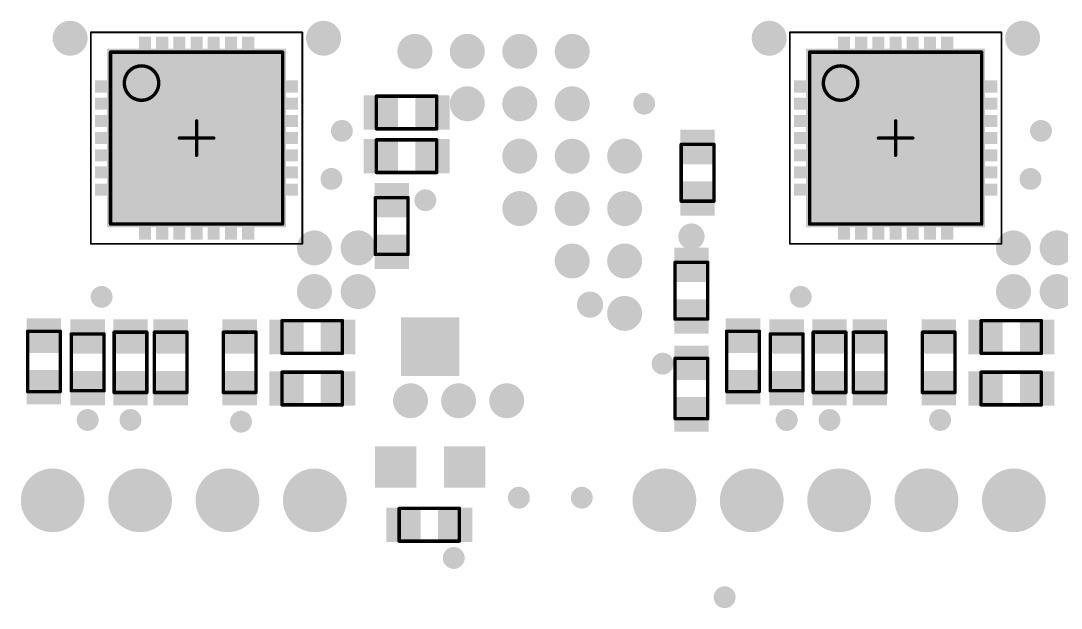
# Model space of a CAD drawing. Header units: millimetres. Extents: x 213 to 316, y 2 to 74.
# Drawn here: x 239.65 to 269.9, y 40.26 to 57.34 of the extents above; entities that cross this region are included whole.
import ezdxf

# ---------------------------------------------------------------- set-up
doc = ezdxf.new("R2010")
doc.units = ezdxf.units.MM
for name, color, linetype in [('BottomSolder', 6, 'Continuous'), ('Mechanical13', 56, 'Continuous'), ('Mechanical15', 56, 'Continuous'), ('MultiLayer', 9, 'Continuous'), ('TopPaste', 8, 'Continuous'), ('TopSolder', 216, 'Continuous')]:
    doc.layers.add(name, color=color, linetype=linetype)

msp = doc.modelspace()

# ---------------------------------------------------------------- linework, layer by layer
at = {"layer": 'BottomSolder', "const_width": 0.927}
for points in [[(240.117, 43.392, 1), (241.043, 43.392, 1)], [(242.657, 43.392, 1), (243.583, 43.392, 1)], [(245.197, 43.392, 1), (246.123, 43.392, 1)], [(247.737, 43.392, 1), (248.663, 43.392, 1)], [(257.897, 43.392, 1), (258.823, 43.392, 1)], [(260.437, 43.392, 1), (261.363, 43.392, 1)], [(262.977, 43.392, 1), (263.903, 43.392, 1)], [(265.517, 43.392, 1), (266.443, 43.392, 1)], [(268.057, 43.392, 1), (268.983, 43.392, 1)]]:
    msp.add_lwpolyline(points, format="xyb", close=True, dxfattribs=at)
at = {"layer": 'BottomSolder'}
for points in [[(242.161, 51.326), (247.361, 51.326), (242.161, 56.526), (247.361, 56.526)], [(262.482, 51.326), (267.682, 51.326), (262.482, 56.526), (267.682, 56.526)]]:
    msp.add_solid(points, dxfattribs=at)
at = {"layer": 'Mechanical13', "const_width": 0.1}
for points in [[(242.262, 56.426), (247.262, 56.426)], [(242.262, 51.426), (242.262, 56.426)], [(247.262, 51.426), (247.262, 56.426)], [(262.582, 56.426), (267.582, 56.426)], [(262.582, 51.426), (262.582, 56.426)], [(267.582, 51.426), (267.582, 56.426)], [(249.991, 55.145), (251.744, 55.145)], [(249.991, 54.195), (249.991, 55.145)], [(251.744, 54.195), (251.744, 55.145)], [(249.991, 54.195), (251.744, 54.195)], [(249.991, 53.875), (251.744, 53.875)], [(249.991, 52.925), (249.991, 53.875)], [(251.744, 52.925), (251.744, 53.875)], [(258.85, 53.742), (259.8, 53.742)], [(258.85, 52.092), (258.85, 53.742)], [(259.8, 52.092), (259.8, 53.742)], [(249.991, 52.925), (251.744, 52.925)], [(249.96, 52.193), (250.91, 52.193)], [(249.96, 50.543), (249.96, 52.193)], [(250.91, 50.543), (250.91, 52.193)], [(258.85, 52.092), (259.8, 52.092)], [(242.262, 51.426), (247.262, 51.426)], [(262.582, 51.426), (267.582, 51.426)], [(249.96, 50.543), (250.91, 50.543)], [(258.672, 50.313), (259.622, 50.313)], [(258.672, 48.663), (258.672, 50.313)], [(259.622, 48.663), (259.622, 50.313)], [(258.672, 48.663), (259.622, 48.663)], [(247.248, 48.617), (249.001, 48.617)], [(247.248, 47.667), (247.248, 48.617)], [(249.001, 47.667), (249.001, 48.617)], [(267.568, 48.617), (269.321, 48.617)], [(267.568, 47.667), (267.568, 48.617)], [(269.321, 47.667), (269.321, 48.617)], [(239.851, 48.308), (240.801, 48.308)], [(239.851, 46.555), (239.851, 48.308)], [(240.801, 46.555), (240.801, 48.308)], [(241.121, 48.23), (242.071, 48.23)], [(241.121, 46.58), (241.121, 48.23)], [(242.071, 46.58), (242.071, 48.23)], [(242.366, 48.281), (243.316, 48.281)], [(242.366, 46.528), (242.366, 48.281)], [(243.316, 46.528), (243.316, 48.281)], [(243.534, 48.281), (244.484, 48.281)], [(243.534, 46.528), (243.534, 48.281)], [(244.484, 46.528), (244.484, 48.281)], [(245.541, 48.281), (246.491, 48.281)], [(245.541, 46.528), (245.541, 48.281)], [(246.491, 46.528), (246.491, 48.281)], [(260.171, 48.308), (261.121, 48.308)], [(260.171, 46.555), (260.171, 48.308)], [(261.121, 46.555), (261.121, 48.308)], [(261.441, 48.23), (262.391, 48.23)], [(261.441, 46.58), (261.441, 48.23)], [(262.391, 46.58), (262.391, 48.23)], [(262.686, 48.281), (263.636, 48.281)], [(262.686, 46.528), (262.686, 48.281)], [(263.636, 46.528), (263.636, 48.281)], [(263.854, 48.281), (264.804, 48.281)], [(263.854, 46.528), (263.854, 48.281)], [(264.804, 46.528), (264.804, 48.281)], [(265.861, 48.281), (266.811, 48.281)], [(265.861, 46.528), (265.861, 48.281)], [(266.811, 46.528), (266.811, 48.281)], [(247.248, 47.667), (249.001, 47.667)], [(258.672, 47.52), (259.622, 47.52)], [(258.672, 45.768), (258.672, 47.52)], [(259.622, 45.768), (259.622, 47.52)], [(267.568, 47.667), (269.321, 47.667)], [(247.247, 47.118), (248.999, 47.118)], [(247.247, 46.168), (247.247, 47.118)], [(248.999, 46.168), (248.999, 47.118)], [(267.567, 47.118), (269.319, 47.118)], [(267.567, 46.168), (267.567, 47.118)], [(269.319, 46.168), (269.319, 47.118)], [(239.851, 46.555), (240.801, 46.555)], [(241.121, 46.58), (242.071, 46.58)], [(242.366, 46.528), (243.316, 46.528)], [(243.534, 46.528), (244.484, 46.528)], [(245.541, 46.528), (246.491, 46.528)], [(260.171, 46.555), (261.121, 46.555)], [(261.441, 46.58), (262.391, 46.58)], [(262.686, 46.528), (263.636, 46.528)], [(263.854, 46.528), (264.804, 46.528)], [(265.861, 46.528), (266.811, 46.528)], [(247.247, 46.168), (248.999, 46.168)], [(267.567, 46.168), (269.319, 46.168)], [(258.672, 45.768), (259.622, 45.768)], [(250.65, 42.206), (250.65, 43.156)], [(250.65, 43.156), (252.403, 43.156)], [(252.403, 42.206), (252.403, 43.156)], [(250.65, 42.206), (252.403, 42.206)]]:
    msp.add_lwpolyline(points, dxfattribs=at)
at = {"layer": 'Mechanical13'}
for points, const_width in [([(242.237, 56.426, 1), (242.287, 56.426, 1)], 0.05), ([(242.237, 56.426, 1), (242.287, 56.426, 1)], 0.05), ([(247.237, 56.426, 1), (247.287, 56.426, 1)], 0.05), ([(247.237, 56.426, 1), (247.287, 56.426, 1)], 0.05), ([(262.557, 56.426, 1), (262.607, 56.426, 1)], 0.05), ([(262.557, 56.426, 1), (262.607, 56.426, 1)], 0.05), ([(267.557, 56.426, 1), (267.607, 56.426, 1)], 0.05), ([(267.557, 56.426, 1), (267.607, 56.426, 1)], 0.05), ([(243.662, 55.526, 1), (242.662, 55.526, 1)], 0.1), ([(263.982, 55.526, 1), (262.982, 55.526, 1)], 0.1), ([(242.637, 55.526, 1), (242.687, 55.526, 1)], 0.05), ([(243.637, 55.526, 1), (243.687, 55.526, 1)], 0.05), ([(262.957, 55.526, 1), (263.007, 55.526, 1)], 0.05), ([(263.957, 55.526, 1), (264.007, 55.526, 1)], 0.05), ([(249.966, 55.145, 1), (250.016, 55.145, 1)], 0.05), ([(249.966, 55.145, 1), (250.016, 55.145, 1)], 0.05), ([(251.719, 55.145, 1), (251.769, 55.145, 1)], 0.05), ([(251.719, 55.145, 1), (251.769, 55.145, 1)], 0.05), ([(249.966, 54.195, 1), (250.016, 54.195, 1)], 0.05), ([(249.966, 54.195, 1), (250.016, 54.195, 1)], 0.05), ([(251.719, 54.195, 1), (251.769, 54.195, 1)], 0.05), ([(251.719, 54.195, 1), (251.769, 54.195, 1)], 0.05), ([(249.966, 53.875, 1), (250.016, 53.875, 1)], 0.05), ([(249.966, 53.875, 1), (250.016, 53.875, 1)], 0.05), ([(251.719, 53.875, 1), (251.769, 53.875, 1)], 0.05), ([(251.719, 53.875, 1), (251.769, 53.875, 1)], 0.05), ([(258.825, 53.742, 1), (258.875, 53.742, 1)], 0.05), ([(258.825, 53.742, 1), (258.875, 53.742, 1)], 0.05), ([(259.775, 53.742, 1), (259.825, 53.742, 1)], 0.05), ([(259.775, 53.742, 1), (259.825, 53.742, 1)], 0.05), ([(249.966, 52.925, 1), (250.016, 52.925, 1)], 0.05), ([(249.966, 52.925, 1), (250.016, 52.925, 1)], 0.05), ([(251.719, 52.925, 1), (251.769, 52.925, 1)], 0.05), ([(251.719, 52.925, 1), (251.769, 52.925, 1)], 0.05), ([(249.935, 52.193, 1), (249.985, 52.193, 1)], 0.05), ([(249.935, 52.193, 1), (249.985, 52.193, 1)], 0.05), ([(250.885, 52.193, 1), (250.935, 52.193, 1)], 0.05), ([(250.885, 52.193, 1), (250.935, 52.193, 1)], 0.05), ([(258.825, 52.092, 1), (258.875, 52.092, 1)], 0.05), ([(258.825, 52.092, 1), (258.875, 52.092, 1)], 0.05), ([(259.775, 52.092, 1), (259.825, 52.092, 1)], 0.05), ([(259.775, 52.092, 1), (259.825, 52.092, 1)], 0.05), ([(242.237, 51.426, 1), (242.287, 51.426, 1)], 0.05), ([(242.237, 51.426, 1), (242.287, 51.426, 1)], 0.05), ([(247.237, 51.426, 1), (247.287, 51.426, 1)], 0.05), ([(247.237, 51.426, 1), (247.287, 51.426, 1)], 0.05), ([(262.557, 51.426, 1), (262.607, 51.426, 1)], 0.05), ([(262.557, 51.426, 1), (262.607, 51.426, 1)], 0.05), ([(267.557, 51.426, 1), (267.607, 51.426, 1)], 0.05), ([(267.557, 51.426, 1), (267.607, 51.426, 1)], 0.05), ([(249.935, 50.543, 1), (249.985, 50.543, 1)], 0.05), ([(249.935, 50.543, 1), (249.985, 50.543, 1)], 0.05), ([(250.885, 50.543, 1), (250.935, 50.543, 1)], 0.05), ([(250.885, 50.543, 1), (250.935, 50.543, 1)], 0.05), ([(258.647, 50.313, 1), (258.697, 50.313, 1)], 0.05), ([(258.647, 50.313, 1), (258.697, 50.313, 1)], 0.05), ([(259.597, 50.313, 1), (259.647, 50.313, 1)], 0.05), ([(259.597, 50.313, 1), (259.647, 50.313, 1)], 0.05), ([(258.647, 48.663, 1), (258.697, 48.663, 1)], 0.05), ([(258.647, 48.663, 1), (258.697, 48.663, 1)], 0.05), ([(259.597, 48.663, 1), (259.647, 48.663, 1)], 0.05), ([(259.597, 48.663, 1), (259.647, 48.663, 1)], 0.05), ([(247.223, 48.617, 1), (247.273, 48.617, 1)], 0.05), ([(247.223, 48.617, 1), (247.273, 48.617, 1)], 0.05), ([(248.976, 48.617, 1), (249.026, 48.617, 1)], 0.05), ([(248.976, 48.617, 1), (249.026, 48.617, 1)], 0.05), ([(267.543, 48.617, 1), (267.593, 48.617, 1)], 0.05), ([(267.543, 48.617, 1), (267.593, 48.617, 1)], 0.05), ([(269.296, 48.617, 1), (269.346, 48.617, 1)], 0.05), ([(269.296, 48.617, 1), (269.346, 48.617, 1)], 0.05), ([(239.826, 48.308, 1), (239.876, 48.308, 1)], 0.05), ([(239.826, 48.308, 1), (239.876, 48.308, 1)], 0.05), ([(240.776, 48.308, 1), (240.826, 48.308, 1)], 0.05), ([(240.776, 48.308, 1), (240.826, 48.308, 1)], 0.05), ([(241.096, 48.23, 1), (241.146, 48.23, 1)], 0.05), ([(241.096, 48.23, 1), (241.146, 48.23, 1)], 0.05), ([(242.046, 48.23, 1), (242.096, 48.23, 1)], 0.05), ([(242.046, 48.23, 1), (242.096, 48.23, 1)], 0.05), ([(242.341, 48.281, 1), (242.391, 48.281, 1)], 0.05), ([(242.341, 48.281, 1), (242.391, 48.281, 1)], 0.05), ([(243.291, 48.281, 1), (243.341, 48.281, 1)], 0.05), ([(243.291, 48.281, 1), (243.341, 48.281, 1)], 0.05), ([(243.509, 48.281, 1), (243.559, 48.281, 1)], 0.05), ([(243.509, 48.281, 1), (243.559, 48.281, 1)], 0.05), ([(244.459, 48.281, 1), (244.509, 48.281, 1)], 0.05), ([(244.459, 48.281, 1), (244.509, 48.281, 1)], 0.05), ([(245.516, 48.281, 1), (245.566, 48.281, 1)], 0.05), ([(245.516, 48.281, 1), (245.566, 48.281, 1)], 0.05), ([(246.466, 48.281, 1), (246.516, 48.281, 1)], 0.05), ([(246.466, 48.281, 1), (246.516, 48.281, 1)], 0.05), ([(260.146, 48.308, 1), (260.196, 48.308, 1)], 0.05), ([(260.146, 48.308, 1), (260.196, 48.308, 1)], 0.05), ([(261.096, 48.308, 1), (261.146, 48.308, 1)], 0.05), ([(261.096, 48.308, 1), (261.146, 48.308, 1)], 0.05), ([(261.416, 48.23, 1), (261.466, 48.23, 1)], 0.05), ([(261.416, 48.23, 1), (261.466, 48.23, 1)], 0.05), ([(262.366, 48.23, 1), (262.416, 48.23, 1)], 0.05), ([(262.366, 48.23, 1), (262.416, 48.23, 1)], 0.05), ([(262.661, 48.281, 1), (262.711, 48.281, 1)], 0.05), ([(262.661, 48.281, 1), (262.711, 48.281, 1)], 0.05), ([(263.611, 48.281, 1), (263.661, 48.281, 1)], 0.05), ([(263.611, 48.281, 1), (263.661, 48.281, 1)], 0.05), ([(263.829, 48.281, 1), (263.879, 48.281, 1)], 0.05), ([(263.829, 48.281, 1), (263.879, 48.281, 1)], 0.05), ([(264.779, 48.281, 1), (264.829, 48.281, 1)], 0.05), ([(264.779, 48.281, 1), (264.829, 48.281, 1)], 0.05), ([(265.836, 48.281, 1), (265.886, 48.281, 1)], 0.05), ([(265.836, 48.281, 1), (265.886, 48.281, 1)], 0.05), ([(266.786, 48.281, 1), (266.836, 48.281, 1)], 0.05), ([(266.786, 48.281, 1), (266.836, 48.281, 1)], 0.05), ([(247.223, 47.667, 1), (247.273, 47.667, 1)], 0.05), ([(247.223, 47.667, 1), (247.273, 47.667, 1)], 0.05), ([(248.976, 47.667, 1), (249.026, 47.667, 1)], 0.05), ([(248.976, 47.667, 1), (249.026, 47.667, 1)], 0.05), ([(258.647, 47.52, 1), (258.697, 47.52, 1)], 0.05), ([(258.647, 47.52, 1), (258.697, 47.52, 1)], 0.05), ([(259.597, 47.52, 1), (259.647, 47.52, 1)], 0.05), ([(259.597, 47.52, 1), (259.647, 47.52, 1)], 0.05), ([(267.543, 47.667, 1), (267.593, 47.667, 1)], 0.05), ([(267.543, 47.667, 1), (267.593, 47.667, 1)], 0.05), ([(269.296, 47.667, 1), (269.346, 47.667, 1)], 0.05), ([(269.296, 47.667, 1), (269.346, 47.667, 1)], 0.05), ([(247.222, 47.118, 1), (247.272, 47.118, 1)], 0.05), ([(247.222, 47.118, 1), (247.272, 47.118, 1)], 0.05), ([(248.974, 47.118, 1), (249.024, 47.118, 1)], 0.05), ([(248.974, 47.118, 1), (249.024, 47.118, 1)], 0.05), ([(267.542, 47.118, 1), (267.592, 47.118, 1)], 0.05), ([(267.542, 47.118, 1), (267.592, 47.118, 1)], 0.05), ([(269.294, 47.118, 1), (269.344, 47.118, 1)], 0.05), ([(269.294, 47.118, 1), (269.344, 47.118, 1)], 0.05), ([(239.826, 46.555, 1), (239.876, 46.555, 1)], 0.05), ([(239.826, 46.555, 1), (239.876, 46.555, 1)], 0.05), ([(240.776, 46.555, 1), (240.826, 46.555, 1)], 0.05), ([(240.776, 46.555, 1), (240.826, 46.555, 1)], 0.05), ([(241.096, 46.58, 1), (241.146, 46.58, 1)], 0.05), ([(241.096, 46.58, 1), (241.146, 46.58, 1)], 0.05), ([(242.046, 46.58, 1), (242.096, 46.58, 1)], 0.05), ([(242.046, 46.58, 1), (242.096, 46.58, 1)], 0.05), ([(242.341, 46.528, 1), (242.391, 46.528, 1)], 0.05), ([(242.341, 46.528, 1), (242.391, 46.528, 1)], 0.05), ([(243.291, 46.528, 1), (243.341, 46.528, 1)], 0.05), ([(243.291, 46.528, 1), (243.341, 46.528, 1)], 0.05), ([(243.509, 46.528, 1), (243.559, 46.528, 1)], 0.05), ([(243.509, 46.528, 1), (243.559, 46.528, 1)], 0.05), ([(244.459, 46.528, 1), (244.509, 46.528, 1)], 0.05), ([(244.459, 46.528, 1), (244.509, 46.528, 1)], 0.05), ([(245.516, 46.528, 1), (245.566, 46.528, 1)], 0.05), ([(245.516, 46.528, 1), (245.566, 46.528, 1)], 0.05), ([(246.466, 46.528, 1), (246.516, 46.528, 1)], 0.05), ([(246.466, 46.528, 1), (246.516, 46.528, 1)], 0.05), ([(260.146, 46.555, 1), (260.196, 46.555, 1)], 0.05), ([(260.146, 46.555, 1), (260.196, 46.555, 1)], 0.05), ([(261.096, 46.555, 1), (261.146, 46.555, 1)], 0.05), ([(261.096, 46.555, 1), (261.146, 46.555, 1)], 0.05), ([(261.416, 46.58, 1), (261.466, 46.58, 1)], 0.05), ([(261.416, 46.58, 1), (261.466, 46.58, 1)], 0.05), ([(262.366, 46.58, 1), (262.416, 46.58, 1)], 0.05), ([(262.366, 46.58, 1), (262.416, 46.58, 1)], 0.05), ([(262.661, 46.528, 1), (262.711, 46.528, 1)], 0.05), ([(262.661, 46.528, 1), (262.711, 46.528, 1)], 0.05), ([(263.611, 46.528, 1), (263.661, 46.528, 1)], 0.05), ([(263.611, 46.528, 1), (263.661, 46.528, 1)], 0.05), ([(263.829, 46.528, 1), (263.879, 46.528, 1)], 0.05), ([(263.829, 46.528, 1), (263.879, 46.528, 1)], 0.05), ([(264.779, 46.528, 1), (264.829, 46.528, 1)], 0.05), ([(264.779, 46.528, 1), (264.829, 46.528, 1)], 0.05), ([(265.836, 46.528, 1), (265.886, 46.528, 1)], 0.05), ([(265.836, 46.528, 1), (265.886, 46.528, 1)], 0.05), ([(266.786, 46.528, 1), (266.836, 46.528, 1)], 0.05), ([(266.786, 46.528, 1), (266.836, 46.528, 1)], 0.05), ([(247.222, 46.168, 1), (247.272, 46.168, 1)], 0.05), ([(247.222, 46.168, 1), (247.272, 46.168, 1)], 0.05), ([(248.974, 46.168, 1), (249.024, 46.168, 1)], 0.05), ([(248.974, 46.168, 1), (249.024, 46.168, 1)], 0.05), ([(267.542, 46.168, 1), (267.592, 46.168, 1)], 0.05), ([(267.542, 46.168, 1), (267.592, 46.168, 1)], 0.05), ([(269.294, 46.168, 1), (269.344, 46.168, 1)], 0.05), ([(269.294, 46.168, 1), (269.344, 46.168, 1)], 0.05), ([(258.647, 45.768, 1), (258.697, 45.768, 1)], 0.05), ([(258.647, 45.768, 1), (258.697, 45.768, 1)], 0.05), ([(259.597, 45.768, 1), (259.647, 45.768, 1)], 0.05), ([(259.597, 45.768, 1), (259.647, 45.768, 1)], 0.05), ([(250.625, 43.156, 1), (250.675, 43.156, 1)], 0.05), ([(250.625, 43.156, 1), (250.675, 43.156, 1)], 0.05), ([(252.378, 43.156, 1), (252.428, 43.156, 1)], 0.05), ([(252.378, 43.156, 1), (252.428, 43.156, 1)], 0.05), ([(250.625, 42.206, 1), (250.675, 42.206, 1)], 0.05), ([(250.625, 42.206, 1), (250.675, 42.206, 1)], 0.05), ([(252.378, 42.206, 1), (252.428, 42.206, 1)], 0.05), ([(252.378, 42.206, 1), (252.428, 42.206, 1)], 0.05)]:
    msp.add_lwpolyline(points, format="xyb", close=True, dxfattribs=dict(at, const_width=const_width))
at = {"layer": 'Mechanical15'}
for points, const_width in [([(241.687, 57.001), (247.837, 57.001)], 0.05), ([(241.687, 50.851), (241.687, 57.001)], 0.05), ([(247.837, 50.851), (247.837, 57.001)], 0.05), ([(262.007, 57.001), (268.157, 57.001)], 0.05), ([(262.007, 50.851), (262.007, 57.001)], 0.05), ([(268.157, 50.851), (268.157, 57.001)], 0.05), ([(244.762, 53.426), (244.762, 54.426)], 0.1), ([(265.082, 53.426), (265.082, 54.426)], 0.1), ([(244.262, 53.926), (245.262, 53.926)], 0.1), ([(264.582, 53.926), (265.582, 53.926)], 0.1), ([(241.687, 50.851), (247.837, 50.851)], 0.05), ([(262.007, 50.851), (268.157, 50.851)], 0.05)]:
    msp.add_lwpolyline(points, dxfattribs=dict(at, const_width=const_width))
for points, const_width in [([(241.674, 57.001, 1), (241.699, 57.001, 1)], 0.025), ([(241.674, 57.001, 1), (241.699, 57.001, 1)], 0.025), ([(247.824, 57.001, 1), (247.849, 57.001, 1)], 0.025), ([(247.824, 57.001, 1), (247.849, 57.001, 1)], 0.025), ([(261.994, 57.001, 1), (262.019, 57.001, 1)], 0.025), ([(261.994, 57.001, 1), (262.019, 57.001, 1)], 0.025), ([(268.144, 57.001, 1), (268.169, 57.001, 1)], 0.025), ([(268.144, 57.001, 1), (268.169, 57.001, 1)], 0.025), ([(244.737, 54.426, 1), (244.787, 54.426, 1)], 0.05), ([(265.057, 54.426, 1), (265.107, 54.426, 1)], 0.05), ([(244.237, 53.926, 1), (244.287, 53.926, 1)], 0.05), ([(245.237, 53.926, 1), (245.287, 53.926, 1)], 0.05), ([(264.557, 53.926, 1), (264.607, 53.926, 1)], 0.05), ([(265.557, 53.926, 1), (265.607, 53.926, 1)], 0.05), ([(244.737, 53.426, 1), (244.787, 53.426, 1)], 0.05), ([(265.057, 53.426, 1), (265.107, 53.426, 1)], 0.05), ([(241.674, 50.851, 1), (241.699, 50.851, 1)], 0.025), ([(241.674, 50.851, 1), (241.699, 50.851, 1)], 0.025), ([(247.824, 50.851, 1), (247.849, 50.851, 1)], 0.025), ([(247.824, 50.851, 1), (247.849, 50.851, 1)], 0.025), ([(261.994, 50.851, 1), (262.019, 50.851, 1)], 0.025), ([(261.994, 50.851, 1), (262.019, 50.851, 1)], 0.025), ([(268.144, 50.851, 1), (268.169, 50.851, 1)], 0.025), ([(268.144, 50.851, 1), (268.169, 50.851, 1)], 0.025)]:
    msp.add_lwpolyline(points, format="xyb", close=True, dxfattribs=dict(at, const_width=const_width))
at = {"layer": 'MultiLayer'}
for points, const_width in [([(240.834, 56.829, 1), (241.342, 56.829, 1)], 0.508), ([(248.2, 56.829, 1), (248.708, 56.829, 1)], 0.508), ([(261.154, 56.829, 1), (261.662, 56.829, 1)], 0.508), ([(268.52, 56.829, 1), (269.028, 56.829, 1)], 0.508), ([(250.855, 56.448, 1), (251.363, 56.448, 1)], 0.508), ([(252.379, 56.448, 1), (252.887, 56.448, 1)], 0.508), ([(253.903, 56.448, 1), (254.411, 56.448, 1)], 0.508), ([(255.427, 56.448, 1), (255.935, 56.448, 1)], 0.508), ([(252.379, 54.924, 1), (252.887, 54.924, 1)], 0.508), ([(253.903, 54.924, 1), (254.411, 54.924, 1)], 0.508), ([(255.427, 54.924, 1), (255.935, 54.924, 1)], 0.508), ([(257.614, 54.926, 1), (257.932, 54.926, 1)], 0.318), ([(248.829, 54.136, 1), (249.146, 54.136, 1)], 0.318), ([(269.149, 54.136, 1), (269.466, 54.136, 1)], 0.318), ([(253.903, 53.4, 1), (254.411, 53.4, 1)], 0.508), ([(255.427, 53.4, 1), (255.935, 53.4, 1)], 0.508), ([(256.951, 53.4, 1), (257.459, 53.4, 1)], 0.508), ([(248.524, 52.739, 1), (248.841, 52.739, 1)], 0.318), ([(268.844, 52.739, 1), (269.161, 52.739, 1)], 0.318), ([(251.254, 52.118, 1), (251.571, 52.118, 1)], 0.318), ([(253.903, 51.876, 1), (254.411, 51.876, 1)], 0.508), ([(255.427, 51.876, 1), (255.935, 51.876, 1)], 0.508), ([(256.951, 51.876, 1), (257.459, 51.876, 1)], 0.508), ([(258.957, 51.063, 1), (259.338, 51.063, 1)], 0.381), ([(247.934, 50.733, 1), (248.442, 50.733, 1)], 0.508), ([(249.204, 50.733, 1), (249.712, 50.733, 1)], 0.508), ([(268.254, 50.733, 1), (268.762, 50.733, 1)], 0.508), ([(269.524, 50.733, 1), (270.032, 50.733, 1)], 0.508), ([(255.427, 50.352, 1), (255.935, 50.352, 1)], 0.508), ([(256.951, 50.352, 1), (257.459, 50.352, 1)], 0.508), ([(247.934, 49.463, 1), (248.442, 49.463, 1)], 0.508), ([(249.204, 49.463, 1), (249.712, 49.463, 1)], 0.508), ([(268.254, 49.463, 1), (268.762, 49.463, 1)], 0.508), ([(269.524, 49.463, 1), (270.032, 49.463, 1)], 0.508), ([(241.844, 49.31, 1), (242.161, 49.31, 1)], 0.318), ([(262.164, 49.31, 1), (262.481, 49.31, 1)], 0.318), ([(256.01, 49.082, 1), (256.391, 49.082, 1)], 0.381), ([(256.951, 48.828, 1), (257.459, 48.828, 1)], 0.508), ([(258.15, 47.368, 1), (258.468, 47.368, 1)], 0.318), ([(250.728, 46.288, 1), (251.236, 46.288, 1)], 0.508), ([(252.125, 46.288, 1), (252.633, 46.288, 1)], 0.508), ([(253.522, 46.288, 1), (254.03, 46.288, 1)], 0.508), ([(241.437, 45.729, 1), (241.755, 45.729, 1)], 0.318), ([(242.682, 45.729, 1), (242.999, 45.729, 1)], 0.318), ([(245.896, 45.679, 1), (246.213, 45.679, 1)], 0.318), ([(261.757, 45.729, 1), (262.075, 45.729, 1)], 0.318), ([(263.002, 45.729, 1), (263.319, 45.729, 1)], 0.318), ([(266.216, 45.729, 1), (266.533, 45.729, 1)], 0.318), ([(240.167, 43.392, 1), (240.992, 43.392, 1)], 0.825), ([(242.707, 43.392, 1), (243.532, 43.392, 1)], 0.825), ([(245.247, 43.392, 1), (246.072, 43.392, 1)], 0.825), ([(247.787, 43.392, 1), (248.612, 43.392, 1)], 0.825), ([(257.947, 43.392, 1), (258.772, 43.392, 1)], 0.825), ([(260.487, 43.392, 1), (261.312, 43.392, 1)], 0.825), ([(263.027, 43.392, 1), (263.852, 43.392, 1)], 0.825), ([(265.567, 43.392, 1), (266.392, 43.392, 1)], 0.825), ([(268.107, 43.392, 1), (268.932, 43.392, 1)], 0.825), ([(253.973, 43.468, 1), (254.29, 43.468, 1)], 0.318), ([(255.802, 43.468, 1), (256.119, 43.468, 1)], 0.318), ([(252.08, 41.716, 1), (252.397, 41.716, 1)], 0.318), ([(259.954, 40.573, 1), (260.271, 40.573, 1)], 0.318)]:
    msp.add_lwpolyline(points, format="xyb", close=True, dxfattribs=dict(at, const_width=const_width))
at = {"layer": 'TopPaste'}
for points in [[(243.137, 56.029), (243.387, 56.029), (243.137, 56.829), (243.387, 56.829)], [(243.637, 56.029), (243.887, 56.029), (243.637, 56.829), (243.887, 56.829)], [(244.137, 56.029), (244.387, 56.029), (244.137, 56.829), (244.387, 56.829)], [(244.637, 56.029), (244.887, 56.029), (244.637, 56.829), (244.887, 56.829)], [(245.137, 56.029), (245.387, 56.029), (245.137, 56.829), (245.387, 56.829)], [(245.637, 56.029), (245.887, 56.029), (245.637, 56.829), (245.887, 56.829)], [(246.137, 56.029), (246.387, 56.029), (246.137, 56.829), (246.387, 56.829)], [(263.457, 56.029), (263.707, 56.029), (263.457, 56.829), (263.707, 56.829)], [(263.957, 56.029), (264.207, 56.029), (263.957, 56.829), (264.207, 56.829)], [(264.457, 56.029), (264.707, 56.029), (264.457, 56.829), (264.707, 56.829)], [(264.957, 56.029), (265.207, 56.029), (264.957, 56.829), (265.207, 56.829)], [(265.457, 56.029), (265.707, 56.029), (265.457, 56.829), (265.707, 56.829)], [(265.957, 56.029), (266.207, 56.029), (265.957, 56.829), (266.207, 56.829)], [(266.457, 56.029), (266.707, 56.029), (266.457, 56.829), (266.707, 56.829)], [(242.912, 52.076), (246.612, 52.076), (242.912, 55.776), (246.612, 55.776)], [(263.232, 52.076), (266.932, 52.076), (263.232, 55.776), (266.932, 55.776)], [(242.659, 55.301), (242.659, 55.551), (241.859, 55.301), (241.859, 55.551)], [(247.664, 55.301), (247.664, 55.551), (246.864, 55.301), (246.864, 55.551)], [(262.979, 55.301), (262.979, 55.551), (262.179, 55.301), (262.179, 55.551)], [(267.984, 55.301), (267.984, 55.551), (267.184, 55.301), (267.184, 55.551)], [(242.659, 54.801), (242.659, 55.051), (241.859, 54.801), (241.859, 55.051)], [(247.664, 54.801), (247.664, 55.051), (246.864, 54.801), (246.864, 55.051)], [(250.517, 55.07), (249.717, 55.07), (250.517, 54.27), (249.717, 54.27)], [(252.017, 55.07), (251.217, 55.07), (252.017, 54.27), (251.217, 54.27)], [(262.979, 54.801), (262.979, 55.051), (262.179, 54.801), (262.179, 55.051)], [(267.984, 54.801), (267.984, 55.051), (267.184, 54.801), (267.184, 55.051)], [(242.659, 54.301), (242.659, 54.551), (241.859, 54.301), (241.859, 54.551)], [(247.664, 54.301), (247.664, 54.551), (246.864, 54.301), (246.864, 54.551)], [(262.979, 54.301), (262.979, 54.551), (262.179, 54.301), (262.179, 54.551)], [(267.984, 54.301), (267.984, 54.551), (267.184, 54.301), (267.184, 54.551)], [(242.659, 53.801), (242.659, 54.051), (241.859, 53.801), (241.859, 54.051)], [(247.664, 53.801), (247.664, 54.051), (246.864, 53.801), (246.864, 54.051)], [(258.925, 54.067), (258.925, 53.267), (259.725, 54.067), (259.725, 53.267)], [(262.979, 53.801), (262.979, 54.051), (262.179, 53.801), (262.179, 54.051)], [(267.984, 53.801), (267.984, 54.051), (267.184, 53.801), (267.184, 54.051)], [(242.659, 53.301), (242.659, 53.551), (241.859, 53.301), (241.859, 53.551)], [(247.664, 53.301), (247.664, 53.551), (246.864, 53.301), (246.864, 53.551)], [(250.517, 53.8), (249.717, 53.8), (250.517, 53), (249.717, 53)], [(252.017, 53.8), (251.217, 53.8), (252.017, 53), (251.217, 53)], [(262.979, 53.301), (262.979, 53.551), (262.179, 53.301), (262.179, 53.551)], [(267.984, 53.301), (267.984, 53.551), (267.184, 53.301), (267.184, 53.551)], [(242.659, 52.801), (242.659, 53.051), (241.859, 52.801), (241.859, 53.051)], [(247.664, 52.801), (247.664, 53.051), (246.864, 52.801), (246.864, 53.051)], [(262.979, 52.801), (262.979, 53.051), (262.179, 52.801), (262.179, 53.051)], [(267.984, 52.801), (267.984, 53.051), (267.184, 52.801), (267.184, 53.051)], [(242.659, 52.301), (242.659, 52.551), (241.859, 52.301), (241.859, 52.551)], [(247.664, 52.301), (247.664, 52.551), (246.864, 52.301), (246.864, 52.551)], [(250.035, 52.518), (250.035, 51.718), (250.835, 52.518), (250.835, 51.718)], [(258.925, 52.567), (258.925, 51.767), (259.725, 52.567), (259.725, 51.767)], [(262.979, 52.301), (262.979, 52.551), (262.179, 52.301), (262.179, 52.551)], [(267.984, 52.301), (267.984, 52.551), (267.184, 52.301), (267.184, 52.551)], [(243.137, 51.024), (243.387, 51.024), (243.137, 51.824), (243.387, 51.824)], [(243.637, 51.024), (243.887, 51.024), (243.637, 51.824), (243.887, 51.824)], [(244.137, 51.024), (244.387, 51.024), (244.137, 51.824), (244.387, 51.824)], [(244.637, 51.024), (244.887, 51.024), (244.637, 51.824), (244.887, 51.824)], [(245.137, 51.024), (245.387, 51.024), (245.137, 51.824), (245.387, 51.824)], [(245.637, 51.024), (245.887, 51.024), (245.637, 51.824), (245.887, 51.824)], [(246.137, 51.024), (246.387, 51.024), (246.137, 51.824), (246.387, 51.824)], [(263.457, 51.024), (263.707, 51.024), (263.457, 51.824), (263.707, 51.824)], [(263.957, 51.024), (264.207, 51.024), (263.957, 51.824), (264.207, 51.824)], [(264.457, 51.024), (264.707, 51.024), (264.457, 51.824), (264.707, 51.824)], [(264.957, 51.024), (265.207, 51.024), (264.957, 51.824), (265.207, 51.824)], [(265.457, 51.024), (265.707, 51.024), (265.457, 51.824), (265.707, 51.824)], [(265.957, 51.024), (266.207, 51.024), (265.957, 51.824), (266.207, 51.824)], [(266.457, 51.024), (266.707, 51.024), (266.457, 51.824), (266.707, 51.824)], [(250.035, 51.018), (250.035, 50.218), (250.835, 51.018), (250.835, 50.218)], [(258.747, 50.638), (258.747, 49.838), (259.547, 50.638), (259.547, 49.838)], [(258.747, 49.138), (258.747, 48.338), (259.547, 49.138), (259.547, 48.338)], [(239.926, 48.581), (239.926, 47.781), (240.726, 48.581), (240.726, 47.781)], [(241.196, 48.555), (241.196, 47.755), (241.996, 48.555), (241.996, 47.755)], [(243.241, 47.755), (243.241, 48.555), (242.441, 47.755), (242.441, 48.555)], [(244.409, 47.755), (244.409, 48.555), (243.609, 47.755), (243.609, 48.555)], [(246.416, 47.755), (246.416, 48.555), (245.616, 47.755), (245.616, 48.555)], [(247.774, 48.542), (246.974, 48.542), (247.774, 47.742), (246.974, 47.742)], [(249.274, 48.542), (248.474, 48.542), (249.274, 47.742), (248.474, 47.742)], [(250.803, 47.114), (252.303, 47.114), (250.803, 48.614), (252.303, 48.614)], [(260.246, 48.581), (260.246, 47.781), (261.046, 48.581), (261.046, 47.781)], [(261.516, 48.555), (261.516, 47.755), (262.316, 48.555), (262.316, 47.755)], [(263.561, 47.755), (263.561, 48.555), (262.761, 47.755), (262.761, 48.555)], [(264.729, 47.755), (264.729, 48.555), (263.929, 47.755), (263.929, 48.555)], [(266.736, 47.755), (266.736, 48.555), (265.936, 47.755), (265.936, 48.555)], [(268.094, 48.542), (267.294, 48.542), (268.094, 47.742), (267.294, 47.742)], [(269.594, 48.542), (268.794, 48.542), (269.594, 47.742), (268.794, 47.742)], [(258.747, 47.793), (258.747, 46.993), (259.547, 47.793), (259.547, 46.993)], [(239.926, 47.081), (239.926, 46.281), (240.726, 47.081), (240.726, 46.281)], [(241.196, 47.055), (241.196, 46.255), (241.996, 47.055), (241.996, 46.255)], [(243.241, 46.255), (243.241, 47.055), (242.441, 46.255), (242.441, 47.055)], [(244.409, 46.255), (244.409, 47.055), (243.609, 46.255), (243.609, 47.055)], [(246.416, 46.255), (246.416, 47.055), (245.616, 46.255), (245.616, 47.055)], [(246.974, 46.243), (247.774, 46.243), (246.974, 47.043), (247.774, 47.043)], [(248.474, 46.243), (249.274, 46.243), (248.474, 47.043), (249.274, 47.043)], [(260.246, 47.081), (260.246, 46.281), (261.046, 47.081), (261.046, 46.281)], [(261.516, 47.055), (261.516, 46.255), (262.316, 47.055), (262.316, 46.255)], [(263.561, 46.255), (263.561, 47.055), (262.761, 46.255), (262.761, 47.055)], [(264.729, 46.255), (264.729, 47.055), (263.929, 46.255), (263.929, 47.055)], [(266.736, 46.255), (266.736, 47.055), (265.936, 46.255), (265.936, 47.055)], [(267.294, 46.243), (268.094, 46.243), (267.294, 47.043), (268.094, 47.043)], [(268.794, 46.243), (269.594, 46.243), (268.794, 47.043), (269.594, 47.043)], [(258.747, 46.293), (258.747, 45.493), (259.547, 46.293), (259.547, 45.493)], [(250.053, 43.864), (251.053, 43.864), (250.053, 44.864), (251.053, 44.864)], [(252.053, 43.864), (253.053, 43.864), (252.053, 44.864), (253.053, 44.864)], [(250.377, 42.281), (251.177, 42.281), (250.377, 43.081), (251.177, 43.081)], [(251.877, 42.281), (252.677, 42.281), (251.877, 43.081), (252.677, 43.081)]]:
    msp.add_solid(points, dxfattribs=at)
at = {"layer": 'TopSolder', "const_width": 0.927}
for points in [[(240.117, 43.392, 1), (241.043, 43.392, 1)], [(242.657, 43.392, 1), (243.583, 43.392, 1)], [(245.197, 43.392, 1), (246.123, 43.392, 1)], [(247.737, 43.392, 1), (248.663, 43.392, 1)], [(257.897, 43.392, 1), (258.823, 43.392, 1)], [(260.437, 43.392, 1), (261.363, 43.392, 1)], [(262.977, 43.392, 1), (263.903, 43.392, 1)], [(265.517, 43.392, 1), (266.443, 43.392, 1)], [(268.057, 43.392, 1), (268.983, 43.392, 1)]]:
    msp.add_lwpolyline(points, format="xyb", close=True, dxfattribs=at)
at = {"layer": 'TopSolder'}
for points in [[(243.086, 55.978), (243.437, 55.978), (243.086, 56.88), (243.437, 56.88)], [(243.586, 55.978), (243.937, 55.978), (243.586, 56.88), (243.937, 56.88)], [(244.086, 55.978), (244.437, 55.978), (244.086, 56.88), (244.437, 56.88)], [(244.586, 55.978), (244.937, 55.978), (244.586, 56.88), (244.937, 56.88)], [(245.086, 55.978), (245.437, 55.978), (245.086, 56.88), (245.437, 56.88)], [(245.586, 55.978), (245.937, 55.978), (245.586, 56.88), (245.937, 56.88)], [(246.086, 55.978), (246.437, 55.978), (246.086, 56.88), (246.437, 56.88)], [(263.406, 55.978), (263.757, 55.978), (263.406, 56.88), (263.757, 56.88)], [(263.906, 55.978), (264.257, 55.978), (263.906, 56.88), (264.257, 56.88)], [(264.406, 55.978), (264.757, 55.978), (264.406, 56.88), (264.757, 56.88)], [(264.906, 55.978), (265.257, 55.978), (264.906, 56.88), (265.257, 56.88)], [(265.406, 55.978), (265.757, 55.978), (265.406, 56.88), (265.757, 56.88)], [(265.906, 55.978), (266.257, 55.978), (265.906, 56.88), (266.257, 56.88)], [(266.406, 55.978), (266.757, 55.978), (266.406, 56.88), (266.757, 56.88)], [(242.861, 52.026), (246.662, 52.026), (242.861, 55.827), (246.662, 55.827)], [(263.181, 52.026), (266.982, 52.026), (263.181, 55.827), (266.982, 55.827)], [(242.71, 55.251), (242.71, 55.602), (241.808, 55.251), (241.808, 55.602)], [(247.715, 55.251), (247.715, 55.602), (246.814, 55.251), (246.814, 55.602)], [(263.03, 55.251), (263.03, 55.602), (262.128, 55.251), (262.128, 55.602)], [(268.035, 55.251), (268.035, 55.602), (267.134, 55.251), (267.134, 55.602)], [(242.71, 54.751), (242.71, 55.102), (241.808, 54.751), (241.808, 55.102)], [(247.715, 54.751), (247.715, 55.102), (246.814, 54.751), (246.814, 55.102)], [(250.617, 55.17), (249.617, 55.17), (250.617, 54.17), (249.617, 54.17)], [(252.117, 55.17), (251.117, 55.17), (252.117, 54.17), (251.117, 54.17)], [(263.03, 54.751), (263.03, 55.102), (262.128, 54.751), (262.128, 55.102)], [(268.035, 54.751), (268.035, 55.102), (267.134, 54.751), (267.134, 55.102)], [(242.71, 54.251), (242.71, 54.602), (241.808, 54.251), (241.808, 54.602)], [(247.715, 54.251), (247.715, 54.602), (246.814, 54.251), (246.814, 54.602)], [(263.03, 54.251), (263.03, 54.602), (262.128, 54.251), (262.128, 54.602)], [(268.035, 54.251), (268.035, 54.602), (267.134, 54.251), (267.134, 54.602)], [(258.825, 54.167), (258.825, 53.167), (259.825, 54.167), (259.825, 53.167)], [(242.71, 53.751), (242.71, 54.102), (241.808, 53.751), (241.808, 54.102)], [(247.715, 53.751), (247.715, 54.102), (246.814, 53.751), (246.814, 54.102)], [(250.617, 53.9), (249.617, 53.9), (250.617, 52.9), (249.617, 52.9)], [(252.117, 53.9), (251.117, 53.9), (252.117, 52.9), (251.117, 52.9)], [(263.03, 53.751), (263.03, 54.102), (262.128, 53.751), (262.128, 54.102)], [(268.035, 53.751), (268.035, 54.102), (267.134, 53.751), (267.134, 54.102)], [(242.71, 53.251), (242.71, 53.602), (241.808, 53.251), (241.808, 53.602)], [(247.715, 53.251), (247.715, 53.602), (246.814, 53.251), (246.814, 53.602)], [(263.03, 53.251), (263.03, 53.602), (262.128, 53.251), (262.128, 53.602)], [(268.035, 53.251), (268.035, 53.602), (267.134, 53.251), (267.134, 53.602)], [(242.71, 52.751), (242.71, 53.102), (241.808, 52.751), (241.808, 53.102)], [(247.715, 52.751), (247.715, 53.102), (246.814, 52.751), (246.814, 53.102)], [(263.03, 52.751), (263.03, 53.102), (262.128, 52.751), (262.128, 53.102)], [(268.035, 52.751), (268.035, 53.102), (267.134, 52.751), (267.134, 53.102)], [(258.825, 52.667), (258.825, 51.667), (259.825, 52.667), (259.825, 51.667)], [(242.71, 52.251), (242.71, 52.602), (241.808, 52.251), (241.808, 52.602)], [(247.715, 52.251), (247.715, 52.602), (246.814, 52.251), (246.814, 52.602)], [(249.935, 52.618), (249.935, 51.618), (250.935, 52.618), (250.935, 51.618)], [(263.03, 52.251), (263.03, 52.602), (262.128, 52.251), (262.128, 52.602)], [(268.035, 52.251), (268.035, 52.602), (267.134, 52.251), (267.134, 52.602)], [(243.086, 50.973), (243.437, 50.973), (243.086, 51.874), (243.437, 51.874)], [(243.586, 50.973), (243.937, 50.973), (243.586, 51.874), (243.937, 51.874)], [(244.086, 50.973), (244.437, 50.973), (244.086, 51.874), (244.437, 51.874)], [(244.586, 50.973), (244.937, 50.973), (244.586, 51.874), (244.937, 51.874)], [(245.086, 50.973), (245.437, 50.973), (245.086, 51.874), (245.437, 51.874)], [(245.586, 50.973), (245.937, 50.973), (245.586, 51.874), (245.937, 51.874)], [(246.086, 50.973), (246.437, 50.973), (246.086, 51.874), (246.437, 51.874)], [(263.406, 50.973), (263.757, 50.973), (263.406, 51.874), (263.757, 51.874)], [(263.906, 50.973), (264.257, 50.973), (263.906, 51.874), (264.257, 51.874)], [(264.406, 50.973), (264.757, 50.973), (264.406, 51.874), (264.757, 51.874)], [(264.906, 50.973), (265.257, 50.973), (264.906, 51.874), (265.257, 51.874)], [(265.406, 50.973), (265.757, 50.973), (265.406, 51.874), (265.757, 51.874)], [(265.906, 50.973), (266.257, 50.973), (265.906, 51.874), (266.257, 51.874)], [(266.406, 50.973), (266.757, 50.973), (266.406, 51.874), (266.757, 51.874)], [(249.935, 51.118), (249.935, 50.118), (250.935, 51.118), (250.935, 50.118)], [(258.647, 50.738), (258.647, 49.738), (259.647, 50.738), (259.647, 49.738)], [(258.647, 49.238), (258.647, 48.238), (259.647, 49.238), (259.647, 48.238)], [(250.701, 47.012), (252.404, 47.012), (250.701, 48.715), (252.404, 48.715)], [(239.826, 48.681), (239.826, 47.681), (240.826, 48.681), (240.826, 47.681)], [(241.096, 48.655), (241.096, 47.655), (242.096, 48.655), (242.096, 47.655)], [(243.341, 47.655), (243.341, 48.655), (242.341, 47.655), (242.341, 48.655)], [(244.509, 47.655), (244.509, 48.655), (243.509, 47.655), (243.509, 48.655)], [(246.516, 47.655), (246.516, 48.655), (245.516, 47.655), (245.516, 48.655)], [(247.874, 48.642), (246.874, 48.642), (247.874, 47.642), (246.874, 47.642)], [(249.374, 48.642), (248.374, 48.642), (249.374, 47.642), (248.374, 47.642)], [(260.146, 48.681), (260.146, 47.681), (261.146, 48.681), (261.146, 47.681)], [(261.416, 48.655), (261.416, 47.655), (262.416, 48.655), (262.416, 47.655)], [(263.661, 47.655), (263.661, 48.655), (262.661, 47.655), (262.661, 48.655)], [(264.829, 47.655), (264.829, 48.655), (263.829, 47.655), (263.829, 48.655)], [(266.836, 47.655), (266.836, 48.655), (265.836, 47.655), (265.836, 48.655)], [(268.194, 48.642), (267.194, 48.642), (268.194, 47.642), (267.194, 47.642)], [(269.694, 48.642), (268.694, 48.642), (269.694, 47.642), (268.694, 47.642)], [(258.647, 47.893), (258.647, 46.893), (259.647, 47.893), (259.647, 46.893)], [(239.826, 47.181), (239.826, 46.181), (240.826, 47.181), (240.826, 46.181)], [(260.146, 47.181), (260.146, 46.181), (261.146, 47.181), (261.146, 46.181)], [(241.096, 47.155), (241.096, 46.155), (242.096, 47.155), (242.096, 46.155)], [(243.341, 46.155), (243.341, 47.155), (242.341, 46.155), (242.341, 47.155)], [(244.509, 46.155), (244.509, 47.155), (243.509, 46.155), (243.509, 47.155)], [(246.516, 46.155), (246.516, 47.155), (245.516, 46.155), (245.516, 47.155)], [(246.874, 46.143), (247.874, 46.143), (246.874, 47.143), (247.874, 47.143)], [(248.374, 46.143), (249.374, 46.143), (248.374, 47.143), (249.374, 47.143)], [(261.416, 47.155), (261.416, 46.155), (262.416, 47.155), (262.416, 46.155)], [(263.661, 46.155), (263.661, 47.155), (262.661, 46.155), (262.661, 47.155)], [(264.829, 46.155), (264.829, 47.155), (263.829, 46.155), (263.829, 47.155)], [(266.836, 46.155), (266.836, 47.155), (265.836, 46.155), (265.836, 47.155)], [(267.194, 46.143), (268.194, 46.143), (267.194, 47.143), (268.194, 47.143)], [(268.694, 46.143), (269.694, 46.143), (268.694, 47.143), (269.694, 47.143)], [(258.647, 46.393), (258.647, 45.393), (259.647, 46.393), (259.647, 45.393)], [(249.951, 43.762), (251.154, 43.762), (249.951, 44.965), (251.154, 44.965)], [(251.951, 43.762), (253.154, 43.762), (251.951, 44.965), (253.154, 44.965)], [(250.277, 42.181), (251.277, 42.181), (250.277, 43.181), (251.277, 43.181)], [(251.777, 42.181), (252.777, 42.181), (251.777, 43.181), (252.777, 43.181)]]:
    msp.add_solid(points, dxfattribs=at)

doc.saveas('drawing.dxf')
